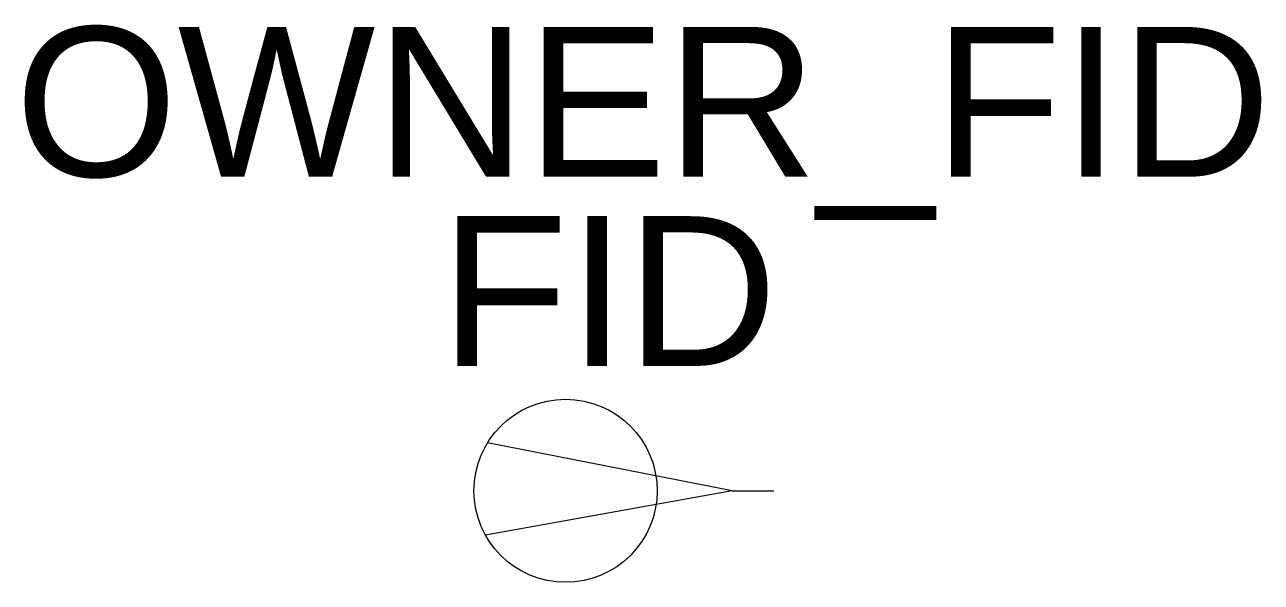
# Model space of a CAD drawing. Header units: millimetres. Extents: x -649 to 835, y -110 to 560.
import ezdxf
from ezdxf.enums import TextEntityAlignment as Align

# ---------------------------------------------------------------- set-up
doc = ezdxf.new("R2010")
doc.units = ezdxf.units.MM
doc.header["$LTSCALE"] = 0.25
doc.layers.get('0').update_dxf_attribs({"color": 252})
doc.layers.add('__ELEMENT_UCHWYT', color=6, linetype='Continuous')
doc.styles.add('opis_czujki_2', font='arial.ttf')

msp = doc.modelspace()

# ---------------------------------------------------------------- linework, layer by layer
for q in [(-93.7, 57.6), (-96.2, -53.4)]:
    msp.add_line((200, 0), q)
msp.add_circle((0, 0), 110)
at = {"layer": '__ELEMENT_UCHWYT', "color": 6}
msp.add_line((200, 0), (250, 0), dxfattribs=at)

# ---------------------------------------------------------------- texts
at = {"style": 'opis_czujki_2', "flags": 9}
for tag, p in [('OWNER_FID', (93, 467.6)), ('FID', (51.9, 240.1))]:
    msp.add_attdef(tag, text='XX', height=180, dxfattribs=at).set_placement(p, align=Align.MIDDLE_CENTER)

doc.saveas('drawing.dxf')
